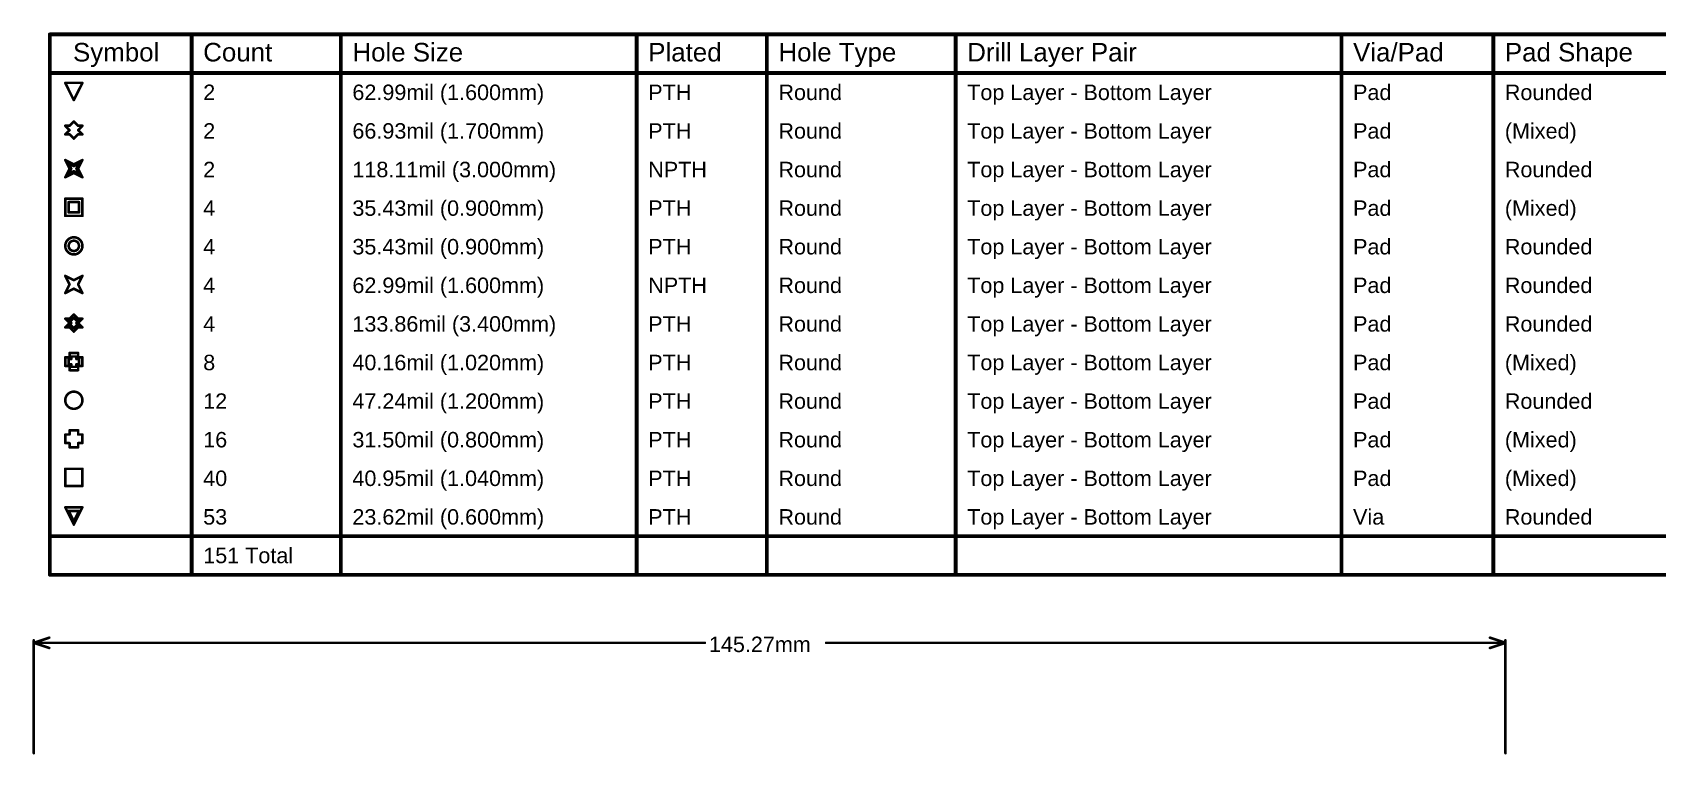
# Model space of a CAD drawing. Header units: inches. Extents: x 0 to 11.4, y 0 to 6.8.
# Drawn here: x -0.01 to 6.31, y 3.95 to 6.75 of the extents above; entities that cross this region are included whole.
import ezdxf

# ---------------------------------------------------------------- set-up
doc = ezdxf.new("R2010")
doc.units = ezdxf.units.IN
doc.header["$MEASUREMENT"] = 0
doc.layers.add('Dimension', color=6, linetype='Continuous')
doc.layers.add('Drill Drawing', color=1, linetype='Continuous')
doc.styles.add('Arial', font='', dxfattribs={"height": 0.2})
doc.styles.get('Arial').set_extended_font_data('Arial')

msp = doc.modelspace()

# ---------------------------------------------------------------- linework, layer by layer
at = {"layer": 'Dimension', "const_width": 0.01}
for points in [[(0, 4.381), (0.06, 4.401)], [(0, 3.952), (0, 4.391)], [(0, 4.381), (0.06, 4.361)], [(0, 4.381), (2.6077, 4.381)], [(3.0796, 4.381), (5.7193, 4.381)], [(5.6593, 4.401), (5.7193, 4.381)], [(5.6593, 4.361), (5.7193, 4.381)], [(5.7193, 3.952), (5.7193, 4.391)]]:
    msp.add_lwpolyline(points, dxfattribs=at)
at = {"layer": 'Dimension', "const_width": 0.005}
for points in [[(-0.0025, 4.391, 1), (0.0025, 4.391, 1)], [(-0.0025, 4.381, 1), (0.0025, 4.381, 1)], [(-0.0025, 4.381, 1), (0.0025, 4.381, 1)], [(-0.0025, 4.381, 1), (0.0025, 4.381, 1)], [(0.0575, 4.401, 1), (0.0625, 4.401, 1)], [(0.0575, 4.361, 1), (0.0625, 4.361, 1)], [(2.6052, 4.381, 1), (2.6102, 4.381, 1)], [(3.0771, 4.381, 1), (3.0821, 4.381, 1)], [(5.6568, 4.401, 1), (5.6618, 4.401, 1)], [(5.6568, 4.361, 1), (5.6618, 4.361, 1)], [(5.7168, 4.391, 1), (5.7218, 4.391, 1)], [(5.7168, 4.381, 1), (5.7218, 4.381, 1)], [(5.7168, 4.381, 1), (5.7218, 4.381, 1)], [(5.7168, 4.381, 1), (5.7218, 4.381, 1)], [(-0.0025, 3.952, 1), (0.0025, 3.952, 1)], [(5.7168, 3.952, 1), (5.7218, 3.952, 1)]]:
    msp.add_lwpolyline(points, format="xyb", close=True, dxfattribs=at)
at = {"layer": 'Drill Drawing'}
for points, const_width in [([(0.0625, 6.7455), (11.3633, 6.7455)], 0.015), ([(0.0625, 4.6455), (0.0625, 6.7455)], 0.015), ([(0.6134, 4.6455), (0.6134, 6.7455)], 0.015), ([(1.1932, 4.6455), (1.1932, 6.7455)], 0.015), ([(2.3429, 4.6455), (2.3429, 6.7455)], 0.015), ([(2.8488, 4.6455), (2.8488, 6.7455)], 0.015), ([(3.5826, 4.6455), (3.5826, 6.7455)], 0.015), ([(5.0821, 4.6455), (5.0821, 6.7455)], 0.015), ([(5.672, 4.6455), (5.672, 6.7455)], 0.015), ([(0.0625, 6.5955), (11.3633, 6.5955)], 0.015), ([(0.1223, 6.5572), (0.189, 6.5572)], 0.01), ([(0.1223, 6.5572), (0.1556, 6.4905)], 0.01), ([(0.1556, 6.4905), (0.189, 6.5572)], 0.01), ([(0.1223, 6.3905), (0.139, 6.3738)], 0.01), ([(0.1223, 6.3905), (0.139, 6.3905)], 0.01), ([(0.1223, 6.3572), (0.139, 6.3738)], 0.01), ([(0.139, 6.3905), (0.1556, 6.4072)], 0.01), ([(0.1556, 6.4072), (0.1723, 6.3905)], 0.01), ([(0.1723, 6.3905), (0.189, 6.3905)], 0.01), ([(0.1723, 6.3738), (0.189, 6.3905)], 0.01), ([(0.1723, 6.3738), (0.189, 6.3572)], 0.01), ([(0.1223, 6.3572), (0.139, 6.3572)], 0.01), ([(0.139, 6.3572), (0.1556, 6.3405)], 0.01), ([(0.1556, 6.3405), (0.1723, 6.3572)], 0.01), ([(0.1723, 6.3572), (0.189, 6.3572)], 0.01), ([(0.1223, 6.2572), (0.1556, 6.2405)], 0.01), ([(0.1223, 6.2572), (0.139, 6.2238)], 0.01), ([(0.1556, 6.2405), (0.189, 6.2572)], 0.01), ([(0.1723, 6.2238), (0.189, 6.2572)], 0.01), ([(0.1223, 6.1905), (0.139, 6.2238)], 0.01), ([(0.1223, 6.1905), (0.1556, 6.2072)], 0.01), ([(0.1356, 6.2438), (0.1556, 6.2338)], 0.01), ([(0.1356, 6.2438), (0.1456, 6.2238)], 0.01), ([(0.1356, 6.2038), (0.1456, 6.2238)], 0.01), ([(0.1356, 6.2038), (0.1556, 6.2138)], 0.01), ([(0.1556, 6.2338), (0.1756, 6.2438)], 0.01), ([(0.1556, 6.2138), (0.1756, 6.2038)], 0.01), ([(0.1556, 6.2072), (0.189, 6.1905)], 0.01), ([(0.1656, 6.2238), (0.1756, 6.2438)], 0.01), ([(0.1656, 6.2238), (0.1756, 6.2038)], 0.01), ([(0.1723, 6.2238), (0.189, 6.1905)], 0.01), ([(0.1223, 6.1072), (0.189, 6.1072)], 0.01), ([(0.1223, 6.0405), (0.1223, 6.1072)], 0.01), ([(0.1356, 6.0938), (0.1756, 6.0938)], 0.01), ([(0.1356, 6.0538), (0.1356, 6.0938)], 0.01), ([(0.1756, 6.0538), (0.1756, 6.0938)], 0.01), ([(0.189, 6.0405), (0.189, 6.1072)], 0.01), ([(0.1223, 6.0405), (0.189, 6.0405)], 0.01), ([(0.1356, 6.0538), (0.1756, 6.0538)], 0.01), ([(0.1223, 5.8072), (0.1556, 5.7905)], 0.01), ([(0.1223, 5.8072), (0.139, 5.7738)], 0.01), ([(0.1556, 5.7905), (0.189, 5.8072)], 0.01), ([(0.1723, 5.7738), (0.189, 5.8072)], 0.01), ([(0.1223, 5.7405), (0.139, 5.7738)], 0.01), ([(0.1223, 5.7405), (0.1556, 5.7572)], 0.01), ([(0.1556, 5.7572), (0.189, 5.7405)], 0.01), ([(0.1723, 5.7738), (0.189, 5.7405)], 0.01), ([(0.1223, 5.6405), (0.139, 5.6238)], 0.01), ([(0.1223, 5.6405), (0.139, 5.6405)], 0.01), ([(0.1223, 5.6072), (0.139, 5.6238)], 0.01), ([(0.1356, 5.6338), (0.1456, 5.6238)], 0.01), ([(0.1356, 5.6338), (0.1456, 5.6338)], 0.01), ([(0.1356, 5.6138), (0.1456, 5.6238)], 0.01), ([(0.139, 5.6405), (0.1556, 5.6572)], 0.01), ([(0.1456, 5.6338), (0.1556, 5.6438)], 0.01), ([(0.1556, 5.6572), (0.1723, 5.6405)], 0.01), ([(0.1556, 5.6438), (0.1656, 5.6338)], 0.01), ([(0.1656, 5.6338), (0.1756, 5.6338)], 0.01), ([(0.1656, 5.6238), (0.1756, 5.6338)], 0.01), ([(0.1656, 5.6238), (0.1756, 5.6138)], 0.01), ([(0.1723, 5.6405), (0.189, 5.6405)], 0.01), ([(0.1723, 5.6238), (0.189, 5.6405)], 0.01), ([(0.1723, 5.6238), (0.189, 5.6072)], 0.01), ([(0.1223, 5.6072), (0.139, 5.6072)], 0.01), ([(0.1356, 5.6138), (0.1456, 5.6138)], 0.01), ([(0.139, 5.6072), (0.1556, 5.5905)], 0.01), ([(0.1456, 5.6138), (0.1556, 5.6038)], 0.01), ([(0.1556, 5.6038), (0.1656, 5.6138)], 0.01), ([(0.1556, 5.5905), (0.1723, 5.6072)], 0.01), ([(0.1656, 5.6138), (0.1756, 5.6138)], 0.01), ([(0.1723, 5.6072), (0.189, 5.6072)], 0.01), ([(0.1223, 5.4572), (0.1223, 5.4905)], 0.01), ([(0.1223, 5.4905), (0.139, 5.4905)], 0.01), ([(0.139, 5.4905), (0.139, 5.5072)], 0.01), ([(0.139, 5.5072), (0.1723, 5.5072)], 0.01), ([(0.1456, 5.4838), (0.1456, 5.4938)], 0.01), ([(0.1456, 5.4938), (0.1656, 5.4938)], 0.01), ([(0.1656, 5.4838), (0.1656, 5.4938)], 0.01), ([(0.1723, 5.4905), (0.1723, 5.5072)], 0.01), ([(0.1723, 5.4905), (0.189, 5.4905)], 0.01), ([(0.189, 5.4572), (0.189, 5.4905)], 0.01), ([(0.1223, 5.4572), (0.139, 5.4572)], 0.01), ([(0.1356, 5.4638), (0.1356, 5.4838)], 0.01), ([(0.1356, 5.4838), (0.1456, 5.4838)], 0.01), ([(0.1356, 5.4638), (0.1456, 5.4638)], 0.01), ([(0.139, 5.4405), (0.139, 5.4572)], 0.01), ([(0.139, 5.4405), (0.1723, 5.4405)], 0.01), ([(0.1456, 5.4538), (0.1456, 5.4638)], 0.01), ([(0.1456, 5.4538), (0.1656, 5.4538)], 0.01), ([(0.1656, 5.4838), (0.1756, 5.4838)], 0.01), ([(0.1656, 5.4638), (0.1756, 5.4638)], 0.01), ([(0.1656, 5.4538), (0.1656, 5.4638)], 0.01), ([(0.1723, 5.4572), (0.189, 5.4572)], 0.01), ([(0.1723, 5.4405), (0.1723, 5.4572)], 0.01), ([(0.1756, 5.4638), (0.1756, 5.4838)], 0.01), ([(0.1223, 5.1572), (0.1223, 5.1905)], 0.01), ([(0.1223, 5.1905), (0.139, 5.1905)], 0.01), ([(0.139, 5.1905), (0.139, 5.2072)], 0.01), ([(0.139, 5.2072), (0.1723, 5.2072)], 0.01), ([(0.1723, 5.1905), (0.1723, 5.2072)], 0.01), ([(0.1723, 5.1905), (0.189, 5.1905)], 0.01), ([(0.189, 5.1572), (0.189, 5.1905)], 0.01), ([(0.1223, 5.1572), (0.139, 5.1572)], 0.01), ([(0.139, 5.1405), (0.139, 5.1572)], 0.01), ([(0.139, 5.1405), (0.1723, 5.1405)], 0.01), ([(0.1723, 5.1572), (0.189, 5.1572)], 0.01), ([(0.1723, 5.1405), (0.1723, 5.1572)], 0.01), ([(0.1223, 5.0572), (0.189, 5.0572)], 0.01), ([(0.1223, 4.9905), (0.1223, 5.0572)], 0.01), ([(0.189, 4.9905), (0.189, 5.0572)], 0.01), ([(0.1223, 4.9905), (0.189, 4.9905)], 0.01), ([(0.1223, 4.9072), (0.189, 4.9072)], 0.01), ([(0.1223, 4.9072), (0.1556, 4.8405)], 0.01), ([(0.1356, 4.8938), (0.1756, 4.8938)], 0.01), ([(0.1356, 4.8938), (0.1556, 4.8538)], 0.01), ([(0.1556, 4.8405), (0.189, 4.9072)], 0.01), ([(0.1556, 4.8538), (0.1756, 4.8938)], 0.01), ([(0.0625, 4.7955), (11.3633, 4.7955)], 0.015), ([(0.0625, 4.6455), (11.3633, 4.6455)], 0.015)]:
    msp.add_lwpolyline(points, dxfattribs=dict(at, const_width=const_width))
for points, const_width in [([(0.0587, 6.7455, 1), (0.0663, 6.7455, 1)], 0.0075), ([(0.0587, 6.7455, 1), (0.0663, 6.7455, 1)], 0.0075), ([(0.6096, 6.7455, 1), (0.6171, 6.7455, 1)], 0.0075), ([(1.1895, 6.7455, 1), (1.197, 6.7455, 1)], 0.0075), ([(2.3391, 6.7455, 1), (2.3466, 6.7455, 1)], 0.0075), ([(2.845, 6.7455, 1), (2.8525, 6.7455, 1)], 0.0075), ([(3.5788, 6.7455, 1), (3.5863, 6.7455, 1)], 0.0075), ([(5.0784, 6.7455, 1), (5.0859, 6.7455, 1)], 0.0075), ([(5.6682, 6.7455, 1), (5.6757, 6.7455, 1)], 0.0075), ([(0.0587, 6.5955, 1), (0.0663, 6.5955, 1)], 0.0075), ([(0.1198, 6.5572, 1), (0.1248, 6.5572, 1)], 0.005), ([(0.1198, 6.5572, 1), (0.1248, 6.5572, 1)], 0.005), ([(0.1865, 6.5572, 1), (0.1915, 6.5572, 1)], 0.005), ([(0.1865, 6.5572, 1), (0.1915, 6.5572, 1)], 0.005), ([(0.1531, 6.4905, 1), (0.1581, 6.4905, 1)], 0.005), ([(0.1531, 6.4905, 1), (0.1581, 6.4905, 1)], 0.005), ([(0.1198, 6.3905, 1), (0.1248, 6.3905, 1)], 0.005), ([(0.1198, 6.3905, 1), (0.1248, 6.3905, 1)], 0.005), ([(0.1365, 6.3905, 1), (0.1415, 6.3905, 1)], 0.005), ([(0.1365, 6.3905, 1), (0.1415, 6.3905, 1)], 0.005), ([(0.1365, 6.3738, 1), (0.1415, 6.3738, 1)], 0.005), ([(0.1365, 6.3738, 1), (0.1415, 6.3738, 1)], 0.005), ([(0.1531, 6.4072, 1), (0.1581, 6.4072, 1)], 0.005), ([(0.1531, 6.4072, 1), (0.1581, 6.4072, 1)], 0.005), ([(0.1698, 6.3905, 1), (0.1748, 6.3905, 1)], 0.005), ([(0.1698, 6.3905, 1), (0.1748, 6.3905, 1)], 0.005), ([(0.1698, 6.3738, 1), (0.1748, 6.3738, 1)], 0.005), ([(0.1698, 6.3738, 1), (0.1748, 6.3738, 1)], 0.005), ([(0.1865, 6.3905, 1), (0.1915, 6.3905, 1)], 0.005), ([(0.1865, 6.3905, 1), (0.1915, 6.3905, 1)], 0.005), ([(0.1198, 6.3572, 1), (0.1248, 6.3572, 1)], 0.005), ([(0.1198, 6.3572, 1), (0.1248, 6.3572, 1)], 0.005), ([(0.1365, 6.3572, 1), (0.1415, 6.3572, 1)], 0.005), ([(0.1365, 6.3572, 1), (0.1415, 6.3572, 1)], 0.005), ([(0.1531, 6.3405, 1), (0.1581, 6.3405, 1)], 0.005), ([(0.1531, 6.3405, 1), (0.1581, 6.3405, 1)], 0.005), ([(0.1698, 6.3572, 1), (0.1748, 6.3572, 1)], 0.005), ([(0.1698, 6.3572, 1), (0.1748, 6.3572, 1)], 0.005), ([(0.1865, 6.3572, 1), (0.1915, 6.3572, 1)], 0.005), ([(0.1865, 6.3572, 1), (0.1915, 6.3572, 1)], 0.005), ([(0.1198, 6.2572, 1), (0.1248, 6.2572, 1)], 0.005), ([(0.1198, 6.2572, 1), (0.1248, 6.2572, 1)], 0.005), ([(0.1865, 6.2572, 1), (0.1915, 6.2572, 1)], 0.005), ([(0.1865, 6.2572, 1), (0.1915, 6.2572, 1)], 0.005), ([(0.1198, 6.1905, 1), (0.1248, 6.1905, 1)], 0.005), ([(0.1198, 6.1905, 1), (0.1248, 6.1905, 1)], 0.005), ([(0.1331, 6.2438, 1), (0.1381, 6.2438, 1)], 0.005), ([(0.1331, 6.2438, 1), (0.1381, 6.2438, 1)], 0.005), ([(0.1331, 6.2038, 1), (0.1381, 6.2038, 1)], 0.005), ([(0.1331, 6.2038, 1), (0.1381, 6.2038, 1)], 0.005), ([(0.1365, 6.2238, 1), (0.1415, 6.2238, 1)], 0.005), ([(0.1365, 6.2238, 1), (0.1415, 6.2238, 1)], 0.005), ([(0.1431, 6.2238, 1), (0.1481, 6.2238, 1)], 0.005), ([(0.1431, 6.2238, 1), (0.1481, 6.2238, 1)], 0.005), ([(0.1531, 6.2405, 1), (0.1581, 6.2405, 1)], 0.005), ([(0.1531, 6.2405, 1), (0.1581, 6.2405, 1)], 0.005), ([(0.1531, 6.2338, 1), (0.1581, 6.2338, 1)], 0.005), ([(0.1531, 6.2338, 1), (0.1581, 6.2338, 1)], 0.005), ([(0.1531, 6.2138, 1), (0.1581, 6.2138, 1)], 0.005), ([(0.1531, 6.2138, 1), (0.1581, 6.2138, 1)], 0.005), ([(0.1531, 6.2072, 1), (0.1581, 6.2072, 1)], 0.005), ([(0.1531, 6.2072, 1), (0.1581, 6.2072, 1)], 0.005), ([(0.1631, 6.2238, 1), (0.1681, 6.2238, 1)], 0.005), ([(0.1631, 6.2238, 1), (0.1681, 6.2238, 1)], 0.005), ([(0.1698, 6.2238, 1), (0.1748, 6.2238, 1)], 0.005), ([(0.1698, 6.2238, 1), (0.1748, 6.2238, 1)], 0.005), ([(0.1731, 6.2438, 1), (0.1781, 6.2438, 1)], 0.005), ([(0.1731, 6.2438, 1), (0.1781, 6.2438, 1)], 0.005), ([(0.1731, 6.2038, 1), (0.1781, 6.2038, 1)], 0.005), ([(0.1731, 6.2038, 1), (0.1781, 6.2038, 1)], 0.005), ([(0.1865, 6.1905, 1), (0.1915, 6.1905, 1)], 0.005), ([(0.1865, 6.1905, 1), (0.1915, 6.1905, 1)], 0.005), ([(0.1198, 6.1072, 1), (0.1248, 6.1072, 1)], 0.005), ([(0.1198, 6.1072, 1), (0.1248, 6.1072, 1)], 0.005), ([(0.1331, 6.0938, 1), (0.1381, 6.0938, 1)], 0.005), ([(0.1331, 6.0938, 1), (0.1381, 6.0938, 1)], 0.005), ([(0.1731, 6.0938, 1), (0.1781, 6.0938, 1)], 0.005), ([(0.1731, 6.0938, 1), (0.1781, 6.0938, 1)], 0.005), ([(0.1865, 6.1072, 1), (0.1915, 6.1072, 1)], 0.005), ([(0.1865, 6.1072, 1), (0.1915, 6.1072, 1)], 0.005), ([(0.1198, 6.0405, 1), (0.1248, 6.0405, 1)], 0.005), ([(0.1198, 6.0405, 1), (0.1248, 6.0405, 1)], 0.005), ([(0.1331, 6.0538, 1), (0.1381, 6.0538, 1)], 0.005), ([(0.1331, 6.0538, 1), (0.1381, 6.0538, 1)], 0.005), ([(0.1731, 6.0538, 1), (0.1781, 6.0538, 1)], 0.005), ([(0.1731, 6.0538, 1), (0.1781, 6.0538, 1)], 0.005), ([(0.1865, 6.0405, 1), (0.1915, 6.0405, 1)], 0.005), ([(0.1865, 6.0405, 1), (0.1915, 6.0405, 1)], 0.005), ([(0.189, 5.9238, 1), (0.1223, 5.9238, 1)], 0.01), ([(0.1756, 5.9238, 1), (0.1356, 5.9238, 1)], 0.01), ([(0.1198, 5.9238, 1), (0.1248, 5.9238, 1)], 0.005), ([(0.1331, 5.9238, 1), (0.1381, 5.9238, 1)], 0.005), ([(0.1731, 5.9238, 1), (0.1781, 5.9238, 1)], 0.005), ([(0.1865, 5.9238, 1), (0.1915, 5.9238, 1)], 0.005), ([(0.1198, 5.8072, 1), (0.1248, 5.8072, 1)], 0.005), ([(0.1198, 5.8072, 1), (0.1248, 5.8072, 1)], 0.005), ([(0.1865, 5.8072, 1), (0.1915, 5.8072, 1)], 0.005), ([(0.1865, 5.8072, 1), (0.1915, 5.8072, 1)], 0.005), ([(0.1365, 5.7738, 1), (0.1415, 5.7738, 1)], 0.005), ([(0.1365, 5.7738, 1), (0.1415, 5.7738, 1)], 0.005), ([(0.1531, 5.7905, 1), (0.1581, 5.7905, 1)], 0.005), ([(0.1531, 5.7905, 1), (0.1581, 5.7905, 1)], 0.005), ([(0.1531, 5.7572, 1), (0.1581, 5.7572, 1)], 0.005), ([(0.1531, 5.7572, 1), (0.1581, 5.7572, 1)], 0.005), ([(0.1698, 5.7738, 1), (0.1748, 5.7738, 1)], 0.005), ([(0.1698, 5.7738, 1), (0.1748, 5.7738, 1)], 0.005), ([(0.1198, 5.7405, 1), (0.1248, 5.7405, 1)], 0.005), ([(0.1198, 5.7405, 1), (0.1248, 5.7405, 1)], 0.005), ([(0.1865, 5.7405, 1), (0.1915, 5.7405, 1)], 0.005), ([(0.1865, 5.7405, 1), (0.1915, 5.7405, 1)], 0.005), ([(0.1198, 5.6405, 1), (0.1248, 5.6405, 1)], 0.005), ([(0.1198, 5.6405, 1), (0.1248, 5.6405, 1)], 0.005), ([(0.1331, 5.6338, 1), (0.1381, 5.6338, 1)], 0.005), ([(0.1331, 5.6338, 1), (0.1381, 5.6338, 1)], 0.005), ([(0.1365, 5.6405, 1), (0.1415, 5.6405, 1)], 0.005), ([(0.1365, 5.6405, 1), (0.1415, 5.6405, 1)], 0.005), ([(0.1365, 5.6238, 1), (0.1415, 5.6238, 1)], 0.005), ([(0.1365, 5.6238, 1), (0.1415, 5.6238, 1)], 0.005), ([(0.1431, 5.6338, 1), (0.1481, 5.6338, 1)], 0.005), ([(0.1431, 5.6338, 1), (0.1481, 5.6338, 1)], 0.005), ([(0.1431, 5.6238, 1), (0.1481, 5.6238, 1)], 0.005), ([(0.1431, 5.6238, 1), (0.1481, 5.6238, 1)], 0.005), ([(0.1531, 5.6572, 1), (0.1581, 5.6572, 1)], 0.005), ([(0.1531, 5.6572, 1), (0.1581, 5.6572, 1)], 0.005), ([(0.1531, 5.6438, 1), (0.1581, 5.6438, 1)], 0.005), ([(0.1531, 5.6438, 1), (0.1581, 5.6438, 1)], 0.005), ([(0.1631, 5.6338, 1), (0.1681, 5.6338, 1)], 0.005), ([(0.1631, 5.6338, 1), (0.1681, 5.6338, 1)], 0.005), ([(0.1631, 5.6238, 1), (0.1681, 5.6238, 1)], 0.005), ([(0.1631, 5.6238, 1), (0.1681, 5.6238, 1)], 0.005), ([(0.1698, 5.6405, 1), (0.1748, 5.6405, 1)], 0.005), ([(0.1698, 5.6405, 1), (0.1748, 5.6405, 1)], 0.005), ([(0.1698, 5.6238, 1), (0.1748, 5.6238, 1)], 0.005), ([(0.1698, 5.6238, 1), (0.1748, 5.6238, 1)], 0.005), ([(0.1731, 5.6338, 1), (0.1781, 5.6338, 1)], 0.005), ([(0.1731, 5.6338, 1), (0.1781, 5.6338, 1)], 0.005), ([(0.1865, 5.6405, 1), (0.1915, 5.6405, 1)], 0.005), ([(0.1865, 5.6405, 1), (0.1915, 5.6405, 1)], 0.005), ([(0.1198, 5.6072, 1), (0.1248, 5.6072, 1)], 0.005), ([(0.1198, 5.6072, 1), (0.1248, 5.6072, 1)], 0.005), ([(0.1331, 5.6138, 1), (0.1381, 5.6138, 1)], 0.005), ([(0.1331, 5.6138, 1), (0.1381, 5.6138, 1)], 0.005), ([(0.1365, 5.6072, 1), (0.1415, 5.6072, 1)], 0.005), ([(0.1365, 5.6072, 1), (0.1415, 5.6072, 1)], 0.005), ([(0.1431, 5.6138, 1), (0.1481, 5.6138, 1)], 0.005), ([(0.1431, 5.6138, 1), (0.1481, 5.6138, 1)], 0.005), ([(0.1531, 5.6038, 1), (0.1581, 5.6038, 1)], 0.005), ([(0.1531, 5.6038, 1), (0.1581, 5.6038, 1)], 0.005), ([(0.1531, 5.5905, 1), (0.1581, 5.5905, 1)], 0.005), ([(0.1531, 5.5905, 1), (0.1581, 5.5905, 1)], 0.005), ([(0.1631, 5.6138, 1), (0.1681, 5.6138, 1)], 0.005), ([(0.1631, 5.6138, 1), (0.1681, 5.6138, 1)], 0.005), ([(0.1698, 5.6072, 1), (0.1748, 5.6072, 1)], 0.005), ([(0.1698, 5.6072, 1), (0.1748, 5.6072, 1)], 0.005), ([(0.1731, 5.6138, 1), (0.1781, 5.6138, 1)], 0.005), ([(0.1731, 5.6138, 1), (0.1781, 5.6138, 1)], 0.005), ([(0.1865, 5.6072, 1), (0.1915, 5.6072, 1)], 0.005), ([(0.1865, 5.6072, 1), (0.1915, 5.6072, 1)], 0.005), ([(0.1198, 5.4905, 1), (0.1248, 5.4905, 1)], 0.005), ([(0.1198, 5.4905, 1), (0.1248, 5.4905, 1)], 0.005), ([(0.1365, 5.5072, 1), (0.1415, 5.5072, 1)], 0.005), ([(0.1365, 5.5072, 1), (0.1415, 5.5072, 1)], 0.005), ([(0.1365, 5.4905, 1), (0.1415, 5.4905, 1)], 0.005), ([(0.1365, 5.4905, 1), (0.1415, 5.4905, 1)], 0.005), ([(0.1431, 5.4938, 1), (0.1481, 5.4938, 1)], 0.005), ([(0.1431, 5.4938, 1), (0.1481, 5.4938, 1)], 0.005), ([(0.1631, 5.4938, 1), (0.1681, 5.4938, 1)], 0.005), ([(0.1631, 5.4938, 1), (0.1681, 5.4938, 1)], 0.005), ([(0.1698, 5.5072, 1), (0.1748, 5.5072, 1)], 0.005), ([(0.1698, 5.5072, 1), (0.1748, 5.5072, 1)], 0.005), ([(0.1698, 5.4905, 1), (0.1748, 5.4905, 1)], 0.005), ([(0.1698, 5.4905, 1), (0.1748, 5.4905, 1)], 0.005), ([(0.1865, 5.4905, 1), (0.1915, 5.4905, 1)], 0.005), ([(0.1865, 5.4905, 1), (0.1915, 5.4905, 1)], 0.005), ([(0.1198, 5.4572, 1), (0.1248, 5.4572, 1)], 0.005), ([(0.1198, 5.4572, 1), (0.1248, 5.4572, 1)], 0.005), ([(0.1331, 5.4838, 1), (0.1381, 5.4838, 1)], 0.005), ([(0.1331, 5.4838, 1), (0.1381, 5.4838, 1)], 0.005), ([(0.1331, 5.4638, 1), (0.1381, 5.4638, 1)], 0.005), ([(0.1331, 5.4638, 1), (0.1381, 5.4638, 1)], 0.005), ([(0.1365, 5.4572, 1), (0.1415, 5.4572, 1)], 0.005), ([(0.1365, 5.4572, 1), (0.1415, 5.4572, 1)], 0.005), ([(0.1365, 5.4405, 1), (0.1415, 5.4405, 1)], 0.005), ([(0.1365, 5.4405, 1), (0.1415, 5.4405, 1)], 0.005), ([(0.1431, 5.4838, 1), (0.1481, 5.4838, 1)], 0.005), ([(0.1431, 5.4838, 1), (0.1481, 5.4838, 1)], 0.005), ([(0.1431, 5.4638, 1), (0.1481, 5.4638, 1)], 0.005), ([(0.1431, 5.4638, 1), (0.1481, 5.4638, 1)], 0.005), ([(0.1431, 5.4538, 1), (0.1481, 5.4538, 1)], 0.005), ([(0.1431, 5.4538, 1), (0.1481, 5.4538, 1)], 0.005), ([(0.1631, 5.4838, 1), (0.1681, 5.4838, 1)], 0.005), ([(0.1631, 5.4838, 1), (0.1681, 5.4838, 1)], 0.005), ([(0.1631, 5.4638, 1), (0.1681, 5.4638, 1)], 0.005), ([(0.1631, 5.4638, 1), (0.1681, 5.4638, 1)], 0.005), ([(0.1631, 5.4538, 1), (0.1681, 5.4538, 1)], 0.005), ([(0.1631, 5.4538, 1), (0.1681, 5.4538, 1)], 0.005), ([(0.1698, 5.4572, 1), (0.1748, 5.4572, 1)], 0.005), ([(0.1698, 5.4572, 1), (0.1748, 5.4572, 1)], 0.005), ([(0.1698, 5.4405, 1), (0.1748, 5.4405, 1)], 0.005), ([(0.1698, 5.4405, 1), (0.1748, 5.4405, 1)], 0.005), ([(0.1731, 5.4838, 1), (0.1781, 5.4838, 1)], 0.005), ([(0.1731, 5.4838, 1), (0.1781, 5.4838, 1)], 0.005), ([(0.1731, 5.4638, 1), (0.1781, 5.4638, 1)], 0.005), ([(0.1731, 5.4638, 1), (0.1781, 5.4638, 1)], 0.005), ([(0.1865, 5.4572, 1), (0.1915, 5.4572, 1)], 0.005), ([(0.1865, 5.4572, 1), (0.1915, 5.4572, 1)], 0.005), ([(0.189, 5.3238, 1), (0.1223, 5.3238, 1)], 0.01), ([(0.1198, 5.3238, 1), (0.1248, 5.3238, 1)], 0.005), ([(0.1865, 5.3238, 1), (0.1915, 5.3238, 1)], 0.005), ([(0.1198, 5.1905, 1), (0.1248, 5.1905, 1)], 0.005), ([(0.1198, 5.1905, 1), (0.1248, 5.1905, 1)], 0.005), ([(0.1365, 5.2072, 1), (0.1415, 5.2072, 1)], 0.005), ([(0.1365, 5.2072, 1), (0.1415, 5.2072, 1)], 0.005), ([(0.1365, 5.1905, 1), (0.1415, 5.1905, 1)], 0.005), ([(0.1365, 5.1905, 1), (0.1415, 5.1905, 1)], 0.005), ([(0.1698, 5.2072, 1), (0.1748, 5.2072, 1)], 0.005), ([(0.1698, 5.2072, 1), (0.1748, 5.2072, 1)], 0.005), ([(0.1698, 5.1905, 1), (0.1748, 5.1905, 1)], 0.005), ([(0.1698, 5.1905, 1), (0.1748, 5.1905, 1)], 0.005), ([(0.1865, 5.1905, 1), (0.1915, 5.1905, 1)], 0.005), ([(0.1865, 5.1905, 1), (0.1915, 5.1905, 1)], 0.005), ([(0.1198, 5.1572, 1), (0.1248, 5.1572, 1)], 0.005), ([(0.1198, 5.1572, 1), (0.1248, 5.1572, 1)], 0.005), ([(0.1365, 5.1572, 1), (0.1415, 5.1572, 1)], 0.005), ([(0.1365, 5.1572, 1), (0.1415, 5.1572, 1)], 0.005), ([(0.1365, 5.1405, 1), (0.1415, 5.1405, 1)], 0.005), ([(0.1365, 5.1405, 1), (0.1415, 5.1405, 1)], 0.005), ([(0.1698, 5.1572, 1), (0.1748, 5.1572, 1)], 0.005), ([(0.1698, 5.1572, 1), (0.1748, 5.1572, 1)], 0.005), ([(0.1698, 5.1405, 1), (0.1748, 5.1405, 1)], 0.005), ([(0.1698, 5.1405, 1), (0.1748, 5.1405, 1)], 0.005), ([(0.1865, 5.1572, 1), (0.1915, 5.1572, 1)], 0.005), ([(0.1865, 5.1572, 1), (0.1915, 5.1572, 1)], 0.005), ([(0.1198, 5.0572, 1), (0.1248, 5.0572, 1)], 0.005), ([(0.1198, 5.0572, 1), (0.1248, 5.0572, 1)], 0.005), ([(0.1865, 5.0572, 1), (0.1915, 5.0572, 1)], 0.005), ([(0.1865, 5.0572, 1), (0.1915, 5.0572, 1)], 0.005), ([(0.1198, 4.9905, 1), (0.1248, 4.9905, 1)], 0.005), ([(0.1198, 4.9905, 1), (0.1248, 4.9905, 1)], 0.005), ([(0.1865, 4.9905, 1), (0.1915, 4.9905, 1)], 0.005), ([(0.1865, 4.9905, 1), (0.1915, 4.9905, 1)], 0.005), ([(0.1198, 4.9072, 1), (0.1248, 4.9072, 1)], 0.005), ([(0.1198, 4.9072, 1), (0.1248, 4.9072, 1)], 0.005), ([(0.1331, 4.8938, 1), (0.1381, 4.8938, 1)], 0.005), ([(0.1331, 4.8938, 1), (0.1381, 4.8938, 1)], 0.005), ([(0.1731, 4.8938, 1), (0.1781, 4.8938, 1)], 0.005), ([(0.1731, 4.8938, 1), (0.1781, 4.8938, 1)], 0.005), ([(0.1865, 4.9072, 1), (0.1915, 4.9072, 1)], 0.005), ([(0.1865, 4.9072, 1), (0.1915, 4.9072, 1)], 0.005), ([(0.0587, 4.7955, 1), (0.0663, 4.7955, 1)], 0.0075), ([(0.1531, 4.8538, 1), (0.1581, 4.8538, 1)], 0.005), ([(0.1531, 4.8538, 1), (0.1581, 4.8538, 1)], 0.005), ([(0.1531, 4.8405, 1), (0.1581, 4.8405, 1)], 0.005), ([(0.1531, 4.8405, 1), (0.1581, 4.8405, 1)], 0.005), ([(0.0587, 4.6455, 1), (0.0663, 4.6455, 1)], 0.0075), ([(0.0587, 4.6455, 1), (0.0663, 4.6455, 1)], 0.0075), ([(0.6096, 4.6455, 1), (0.6171, 4.6455, 1)], 0.0075), ([(1.1895, 4.6455, 1), (1.197, 4.6455, 1)], 0.0075), ([(2.3391, 4.6455, 1), (2.3466, 4.6455, 1)], 0.0075), ([(2.845, 4.6455, 1), (2.8525, 4.6455, 1)], 0.0075), ([(3.5788, 4.6455, 1), (3.5863, 4.6455, 1)], 0.0075), ([(5.0784, 4.6455, 1), (5.0859, 4.6455, 1)], 0.0075), ([(5.6682, 4.6455, 1), (5.6757, 4.6455, 1)], 0.0075)]:
    msp.add_lwpolyline(points, format="xyb", close=True, dxfattribs=dict(at, const_width=const_width))

# ---------------------------------------------------------------- texts
at = {"layer": 'Dimension', "style": 'Arial'}
msp.add_text('145.27mm', height=0.06, dxfattribs=at).set_placement((2.6237, 4.345))
at = {"layer": 'Drill Drawing', "style": 'Arial'}
for s, height, p in [('Symbol', 0.072, (0.1525, 6.6405)), ('Count', 0.072, (0.6584, 6.6405)), ('Hole Size', 0.072, (1.2382, 6.6405)), ('Plated', 0.072, (2.3879, 6.6405)), ('Hole Type', 0.072, (2.8938, 6.6405)), ('Drill Layer Pair', 0.072, (3.6276, 6.6405)), ('Via/Pad', 0.072, (5.1271, 6.6405)), ('Pad Shape', 0.072, (5.717, 6.6405)), ('2', 0.06, (0.6584, 6.4905)), ('62.99mil (1.600mm)', 0.06, (1.2382, 6.4905)), ('PTH', 0.06, (2.3879, 6.4905)), ('Round', 0.06, (2.8938, 6.4905)), ('Top Layer - Bottom Layer', 0.06, (3.6276, 6.4905)), ('Pad', 0.06, (5.1271, 6.4905)), ('Rounded', 0.06, (5.717, 6.4905)), ('2', 0.06, (0.6584, 6.3405)), ('66.93mil (1.700mm)', 0.06, (1.2382, 6.3405)), ('PTH', 0.06, (2.3879, 6.3405)), ('Round', 0.06, (2.8938, 6.3405)), ('Top Layer - Bottom Layer', 0.06, (3.6276, 6.3405)), ('Pad', 0.06, (5.1271, 6.3405)), ('(Mixed)', 0.06, (5.717, 6.3405)), ('118.11mil (3.000mm)', 0.06, (1.2382, 6.1905)), ('Round', 0.06, (2.8938, 6.1905)), ('Pad', 0.06, (5.1271, 6.1905)), ('Rounded', 0.06, (5.717, 6.1905)), ('2', 0.06, (0.6584, 6.1905)), ('NPTH', 0.06, (2.3879, 6.1905)), ('Top Layer - Bottom Layer', 0.06, (3.6276, 6.1905)), ('4', 0.06, (0.6584, 6.0405)), ('35.43mil (0.900mm)', 0.06, (1.2382, 6.0405)), ('PTH', 0.06, (2.3879, 6.0405)), ('Round', 0.06, (2.8938, 6.0405)), ('Top Layer - Bottom Layer', 0.06, (3.6276, 6.0405)), ('Pad', 0.06, (5.1271, 6.0405)), ('(Mixed)', 0.06, (5.717, 6.0405)), ('4', 0.06, (0.6584, 5.8905)), ('35.43mil (0.900mm)', 0.06, (1.2382, 5.8905)), ('PTH', 0.06, (2.3879, 5.8905)), ('Round', 0.06, (2.8938, 5.8905)), ('Top Layer - Bottom Layer', 0.06, (3.6276, 5.8905)), ('Pad', 0.06, (5.1271, 5.8905)), ('Rounded', 0.06, (5.717, 5.8905)), ('4', 0.06, (0.6584, 5.7405)), ('62.99mil (1.600mm)', 0.06, (1.2382, 5.7405)), ('NPTH', 0.06, (2.3879, 5.7405)), ('Round', 0.06, (2.8938, 5.7405)), ('Top Layer - Bottom Layer', 0.06, (3.6276, 5.7405)), ('Pad', 0.06, (5.1271, 5.7405)), ('Rounded', 0.06, (5.717, 5.7405)), ('4', 0.06, (0.6584, 5.5905)), ('133.86mil (3.400mm)', 0.06, (1.2382, 5.5905)), ('PTH', 0.06, (2.3879, 5.5905)), ('Round', 0.06, (2.8938, 5.5905)), ('Top Layer - Bottom Layer', 0.06, (3.6276, 5.5905)), ('Pad', 0.06, (5.1271, 5.5905)), ('Rounded', 0.06, (5.717, 5.5905)), ('8', 0.06, (0.6584, 5.4405)), ('40.16mil (1.020mm)', 0.06, (1.2382, 5.4405)), ('PTH', 0.06, (2.3879, 5.4405)), ('Round', 0.06, (2.8938, 5.4405)), ('Top Layer - Bottom Layer', 0.06, (3.6276, 5.4405)), ('Pad', 0.06, (5.1271, 5.4405)), ('(Mixed)', 0.06, (5.717, 5.4405)), ('12', 0.06, (0.6584, 5.2905)), ('47.24mil (1.200mm)', 0.06, (1.2382, 5.2905)), ('PTH', 0.06, (2.3879, 5.2905)), ('Round', 0.06, (2.8938, 5.2905)), ('Top Layer - Bottom Layer', 0.06, (3.6276, 5.2905)), ('Pad', 0.06, (5.1271, 5.2905)), ('Rounded', 0.06, (5.717, 5.2905)), ('16', 0.06, (0.6584, 5.1405)), ('31.50mil (0.800mm)', 0.06, (1.2382, 5.1405)), ('PTH', 0.06, (2.3879, 5.1405)), ('Round', 0.06, (2.8938, 5.1405)), ('Top Layer - Bottom Layer', 0.06, (3.6276, 5.1405)), ('Pad', 0.06, (5.1271, 5.1405)), ('(Mixed)', 0.06, (5.717, 5.1405)), ('40.95mil (1.040mm)', 0.06, (1.2382, 4.9905)), ('Round', 0.06, (2.8938, 4.9905)), ('Pad', 0.06, (5.1271, 4.9905)), ('(Mixed)', 0.06, (5.717, 4.9905)), ('40', 0.06, (0.6584, 4.9905)), ('PTH', 0.06, (2.3879, 4.9905)), ('Top Layer - Bottom Layer', 0.06, (3.6276, 4.9905)), ('53', 0.06, (0.6584, 4.8405)), ('23.62mil (0.600mm)', 0.06, (1.2382, 4.8405)), ('PTH', 0.06, (2.3879, 4.8405)), ('Round', 0.06, (2.8938, 4.8405)), ('Top Layer - Bottom Layer', 0.06, (3.6276, 4.8405)), ('Via', 0.06, (5.1271, 4.8405)), ('Rounded', 0.06, (5.717, 4.8405)), ('151 Total', 0.06, (0.6584, 4.6905))]:
    msp.add_text(s, height=height, dxfattribs=at).set_placement(p)

doc.saveas('drawing.dxf')
